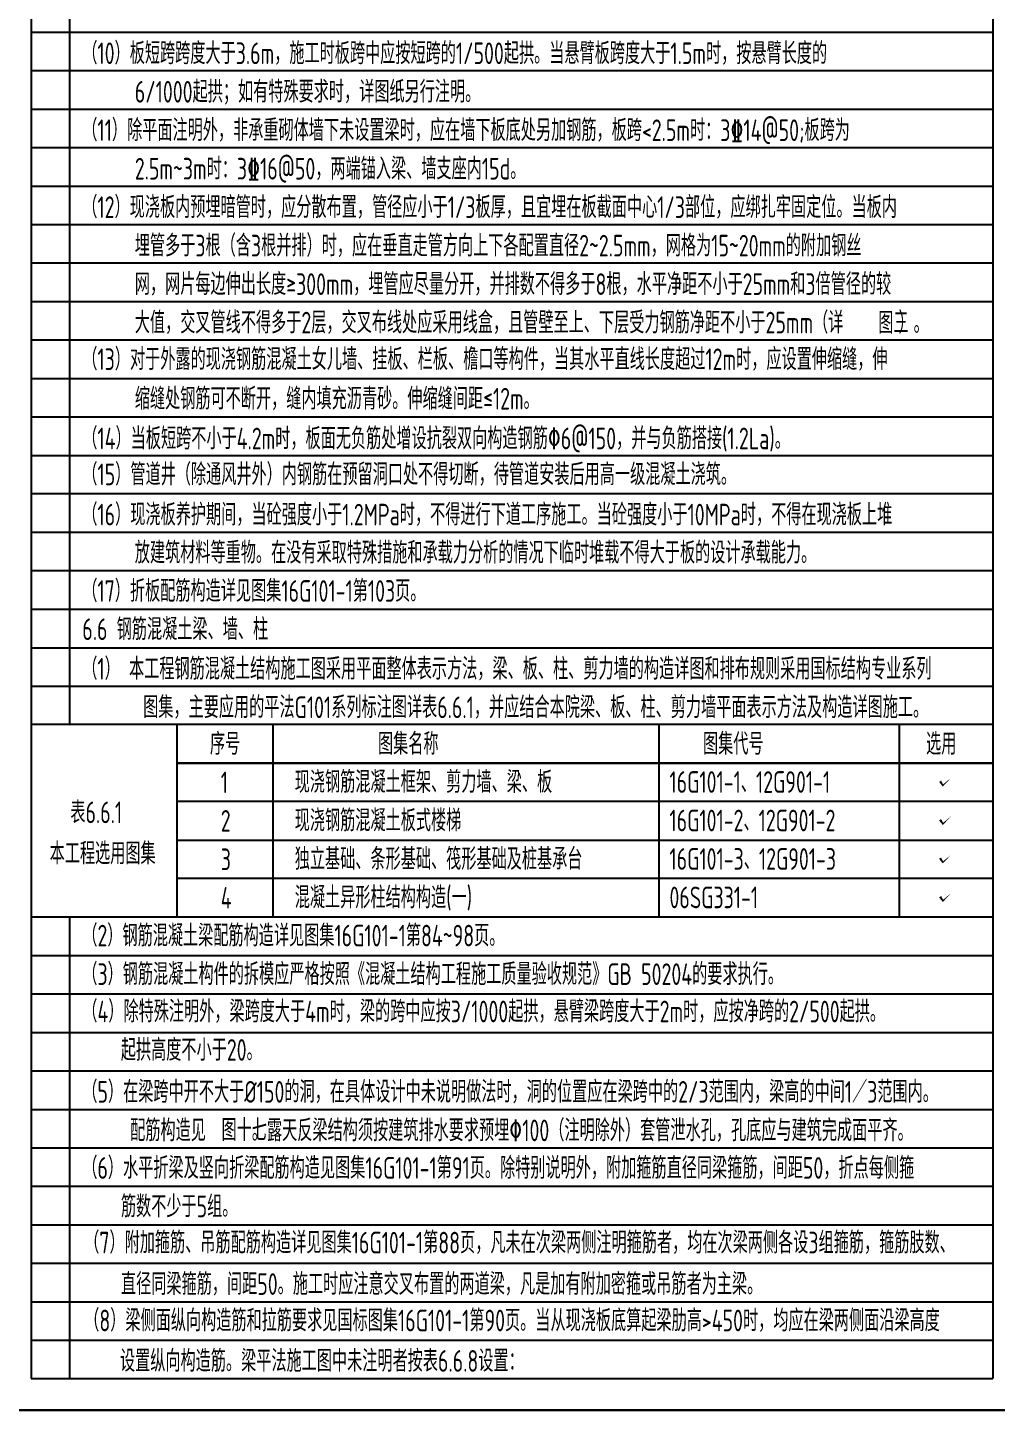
# Model space of a CAD drawing. Extents: x 9732137 to 18866768, y -962146 to 246094.
# Drawn here: x 9819882 to 9840032, y 177669 to 206442 of the extents above; entities that cross this region are included whole.
import ezdxf

# ---------------------------------------------------------------- set-up
doc = ezdxf.new("R2010")
doc.units = 0
doc.header["$LTSCALE"] = 1000
for name, color, linetype in [('BORDER', 7, 'CONTINUOUS'), ('TAB', 7, 'CONTINUOUS'), ('TEXT', 7, 'CONTINUOUS')]:
    doc.layers.add(name, color=color, linetype=linetype)
doc.styles.add('TSSD_Rein', font='Tssdeng.shx', dxfattribs={"width": 0.7, "bigfont": 'hztxt.shx'})

msp = doc.modelspace()

# ---------------------------------------------------------------- linework, layer by layer
at = {"layer": 'BORDER', "const_width": 50}
msp.add_lwpolyline([(9779556.8, 177693.7), (9779556.8, 235093.7), (9860156.8, 235093.7), (9860156.8, 177693.7)], close=True, dxfattribs=at)
at = {"layer": 'TAB'}
for p, q in [((9819956.8, 232748.7), (9819956.8, 178348.7)), ((9839956.8, 232748.7), (9839956.8, 178348.7)), ((9820756.8, 191948.7), (9820756.8, 216748.7)), ((9819956.8, 206348.7), (9839956.8, 206348.7)), ((9819956.8, 205548.7), (9839956.8, 205548.7)), ((9819956.8, 204748.7), (9839956.8, 204748.7)), ((9819956.8, 203948.7), (9839956.8, 203948.7)), ((9819956.8, 203148.7), (9839956.8, 203148.7)), ((9819956.8, 202348.7), (9839956.8, 202348.7)), ((9819956.8, 201548.7), (9839956.8, 201548.7)), ((9819956.8, 200748.7), (9839956.8, 200748.7)), ((9819956.8, 199948.7), (9839956.8, 199948.7)), ((9819956.8, 199148.7), (9839956.8, 199148.7)), ((9819956.8, 198348.7), (9839956.8, 198348.7)), ((9819956.8, 197548.7), (9839956.8, 197548.7)), ((9839956.8, 196748.7), (9819956.8, 196748.7)), ((9819956.8, 195948.7), (9839956.8, 195948.7)), ((9839956.8, 195148.7), (9819956.8, 195148.7)), ((9819956.8, 194348.7), (9839956.8, 194348.7)), ((9819956.8, 193548.7), (9839956.8, 193548.7)), ((9819956.8, 192748.7), (9839956.8, 192748.7)), ((9839956.8, 191948.7), (9819956.8, 191948.7)), ((9822992.1, 187948.7), (9822992.1, 191948.7)), ((9824992.1, 187948.7), (9824992.1, 191948.7)), ((9833016.5, 187948.7), (9833016.5, 191948.7)), ((9838016.5, 187948.7), (9838016.5, 191948.7)), ((9822992.1, 191148.7), (9839956.8, 191148.7)), ((9839956.8, 191148.7), (9822992.1, 191148.7)), ((9839956.8, 190348.7), (9822992.1, 190348.7)), ((9839956.8, 190348.7), (9822992.1, 190348.7)), ((9822992.1, 189548.7), (9839956.8, 189548.7)), ((9839956.8, 188748.7), (9822992.1, 188748.7)), ((9819956.8, 187948.7), (9839956.8, 187948.7)), ((9820756.8, 178348.7), (9820756.8, 187948.7)), ((9819956.8, 187148.7), (9839956.8, 187148.7)), ((9819956.8, 186348.7), (9839956.8, 186348.7)), ((9819956.8, 185548.7), (9839956.8, 185548.7)), ((9819956.8, 184748.7), (9839956.8, 184748.7)), ((9819956.8, 183948.7), (9839956.8, 183948.7)), ((9819956.8, 183148.7), (9839956.8, 183148.7)), ((9819956.8, 182348.7), (9839956.8, 182348.7)), ((9819956.8, 181548.7), (9839956.8, 181548.7)), ((9819956.8, 180748.7), (9839956.8, 180748.7)), ((9819956.8, 179948.7), (9839956.8, 179948.7)), ((9819956.8, 179148.7), (9839956.8, 179148.7)), ((9819956.8, 178348.7), (9839956.8, 178348.7))]:
    msp.add_line(p, q, dxfattribs=at)
at = {"layer": 'TEXT'}
for points in [[(9839086.8, 190839.5, 0, 30, 0), (9838919.5, 190683.5, 30, 50, 0), (9838861.9, 190770.8, 50, 50, 0)], [(9839086.8, 190039.5, 0, 30, 0), (9838919.5, 189883.5, 30, 50, 0), (9838861.9, 189970.8, 50, 50, 0)], [(9839086.8, 189239.5, 0, 30, 0), (9838919.5, 189083.5, 30, 50, 0), (9838861.9, 189170.8, 50, 50, 0)], [(9839086.8, 188439.5, 0, 30, 0), (9838919.5, 188283.5, 30, 50, 0), (9838861.9, 188370.8, 50, 50, 0)]]:
    msp.add_lwpolyline(points, format="xyseb", dxfattribs=at)

# ---------------------------------------------------------------- texts
at = {"layer": 'TEXT', "style": 'TSSD_Rein', "width": 0.7}
for s, p in [('（10）板短跨跨度大于3.6m，施工时板跨中应按短跨的1/500起拱。当悬臂板跨度大于1.5m时，按悬臂长度的', (9821018.7, 205684.2)), ('6/1000起拱；如有特殊要求时，详图纸另行注明。', (9822110.5, 204884.2)), ('（11）除平面注明外，非承重砌体墙下未设置梁时，应在墙下板底处另加钢筋，板跨<2.5m时：3\x8414@50;板跨为', (9821018.7, 204084.2)), ('2.5m~3m时：3\x8416@50，两端锚入梁、墙支座内15d。', (9822110.5, 203284.2)), ('（12）现浇板内预埋暗管时，应分散布置，管径应小于1/3板厚，且宜埋在板截面中心1/3部位，应绑扎牢固定位。当板内', (9821018.7, 202484.2)), ('埋管多于3根（含3根并排）时，应在垂直走管方向上下各配置直径2~2.5mm，网格为15~20mm的附加钢丝', (9822110.5, 201684.2)), ('网，网片每边伸出长度≥300mm，埋管应尽量分开，并排数不得多于8根，水平净距不小于25mm和3倍管径的较', (9822110.5, 200884.2)), ('大值，交叉管线不得多于2层，交叉布线处应采用线盒，且管壁至上、下层受力钢筋净距不小于25mm（详      ）。', (9822110.5, 200084.2)), ('（13）对于外露的现浇钢筋混凝土女儿墙、挂板、栏板、檐口等构件，当其水平直线长度超过12m时，应设置伸缩缝，伸', (9821018.7, 199322.2)), ('缩缝处钢筋可不断开，缝内填充沥青砂。伸缩缝间距≤12m。', (9822110.5, 198501.3)), ('（15）管道井（除通风井外）内钢筋在预留洞口处不得切断，待管道安装后用高一级混凝土浇筑。', (9821018.7, 196927.2)), ('（16）现浇板养护期间，当砼强度小于1.2MPa时，不得进行下道工序施工。当砼强度小于10MPa时，不得在现浇板上堆', (9821018.7, 196091.1)), ('放建筑材料等重物。在没有采取特殊措施和承载力分析的情况下临时堆载不得大于板的设计承载能力。', (9822110.5, 195299.1)), ('（17）折板配筋构造详见图集16G101-1第103页。', (9821018.7, 194502.1)), ('6.6 钢筋混凝土梁、墙、柱', (9821018.7, 193708.2)), ('（1） 本工程钢筋混凝土结构施工图采用平面整体表示方法，梁、板、柱、剪力墙的构造详图和排布规则采用国标结构专业系列', (9821018.7, 192884.2)), ('        图集，主要应用的平法G101系列标注图详表6.6.1，并应结合本院梁、板、柱、剪力墙平面表示方法及构造详图施工。', (9820754.5, 192084.2)), ('序号', (9823673.9, 191322.7)), ('图集名称', (9827168.8, 191322.7)), ('图集代号', (9833929.9, 191322.7)), ('选用', (9838570.2, 191322.7)), ('1', (9823898.6, 190522.7)), ('现浇钢筋混凝土框架、剪力墙、梁、板', (9825437, 190530.2)), ('表6.6.1', (9820769.7, 189899.2)), ('现浇钢筋混凝土板式楼梯', (9825437, 189730.2)), ('2', (9823898.6, 189722.7)), ('本工程选用图集', (9820338.9, 189044.8)), ('3', (9823898.6, 188922.7)), ('独立基础、条形基础、筏形基础及桩基承台', (9825437, 188930.2)), ('4', (9823898.6, 188122.7)), ('混凝土异形柱结构构造(一)', (9825437, 188130.2)), ('06SG331-1', (9833232.1, 188130.2)), ('（2）钢筋混凝土梁配筋构造详见图集16G101-1第84~98页。', (9821018.7, 187336.6)), ('（3）钢筋混凝土构件的拆模应严格按照《混凝土结构工程施工质量验收规范》GB 50204的要求执行。', (9821018.7, 186534.6)), ('（4）除特殊注明外，梁跨度大于4m时，梁的跨中应按3/1000起拱，悬臂梁跨度大于2m时，应按净跨的2/500起拱。', (9821018.7, 185758.6)), ('起拱高度不小于20。', (9821819.6, 184958.6)), ('（5）在梁跨中开不大于%%C150的洞，在具体设计中未说明做法时，洞的位置应在梁跨中的2/3范围内，梁高的中间1／3范围内。', (9821018.7, 184087.1)), ('     配筋构造见     。露天反梁结构须按建筑排水要求预埋%%130100（注明除外）套管泄水孔，孔底应与建筑完成面平齐。', (9821058, 183285.4)), ('（6）水平折梁及竖向折梁配筋构造见图集16G101-1第91页。除特别说明外，附加箍筋直径同梁箍筋，间距50，折点每侧箍', (9821018.7, 182504.7)), ('筋数不少于5组。', (9821821.5, 181704.7)), ('（7）附加箍筋、吊筋配筋构造详见图集16G101-1第88页，凡未在次梁两侧注明箍筋者，均在次梁两侧各设3组箍筋，箍筋肢数、', (9821058, 180952.1)), ('    直径同梁箍筋，间距50。施工时应注意交叉布置的两道梁，凡是加有附加密箍或吊筋者为主梁。', (9821058, 180090.1)), ('（8）梁侧面纵向构造筋和拉筋要求见国标图集16G101-1第90页。当从现浇板底算起梁肋高>450时，均应在梁两侧面沿梁高度', (9821058, 179332.6)), ('设置纵向构造筋。梁平法施工图中未注明者按表6.6.8设置：', (9821801.8, 178492.2))]:
    msp.add_text(s, height=450, dxfattribs=at).set_placement(p)
at = {"layer": 'TEXT', "color": 1, "style": 'TSSD_Rein', "width": 0.7}
for s, p in [('图三', (9837575.8, 200077.2)), ('图十七', (9823915.1, 183293))]:
    msp.add_text(s, height=450, dxfattribs=at).set_placement(p)
at = {"layer": 'TEXT', "color": 70, "style": 'TSSD_Rein', "width": 0.7}
for s, p in [('（14）当板短跨不小于4.2m时，板面无负筋处增设抗裂双向构造钢筋\x826@150，并与负筋搭接(1.2La)。', (9821018.7, 197674.4)), ('16G101-1、12G901-1', (9833232.1, 190530.2)), ('16G101-2、12G901-2', (9833232.1, 189730.2)), ('16G101-3、12G901-3', (9833232.1, 188930.2))]:
    msp.add_text(s, height=450, dxfattribs=at).set_placement(p)

doc.saveas('drawing.dxf')
